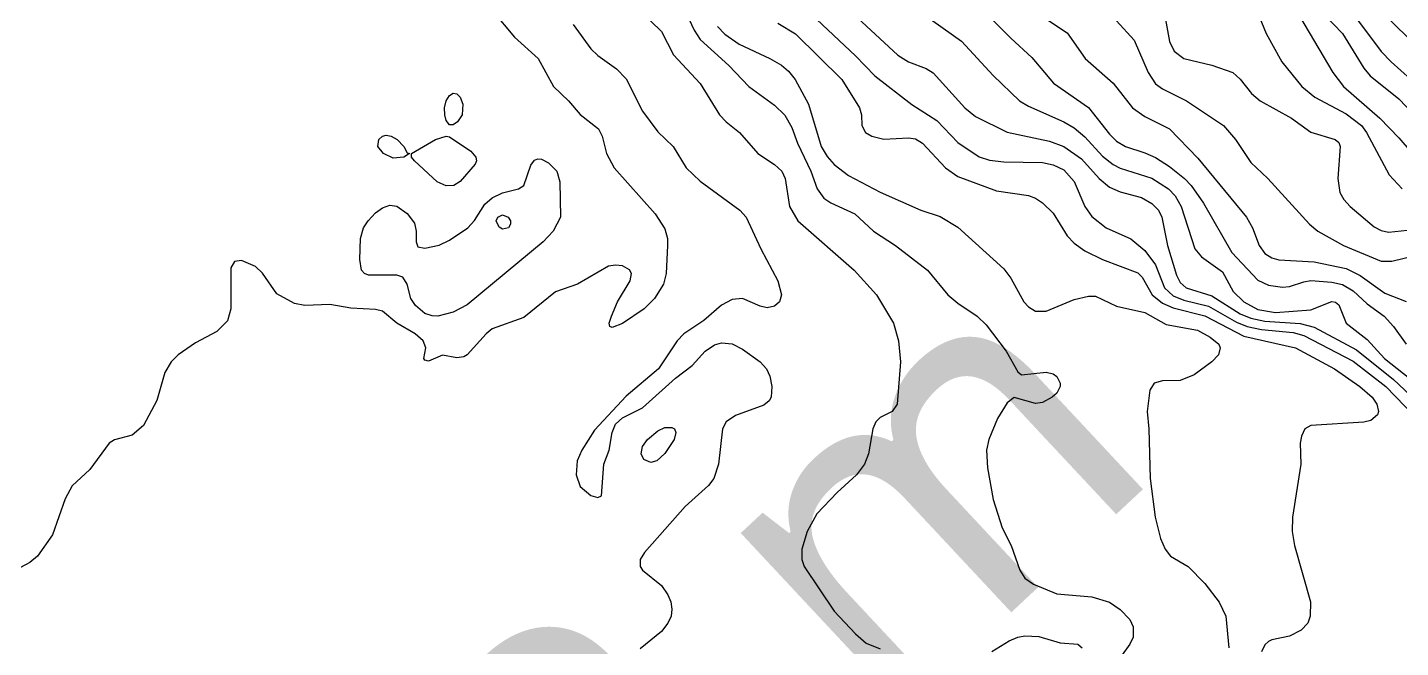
# Model space of a CAD drawing. Extents: x 474277 to 475042, y 254928 to 255625.
# Drawn here: x 474414.21 to 474444.05, y 255255.24 to 255268.71 of the extents above; entities that cross this region are included whole.
import ezdxf

# ---------------------------------------------------------------- set-up
doc = ezdxf.new("R2010")
doc.units = 0
doc.header["$MEASUREMENT"] = 0
doc.layers.add('BaseMapV2_DTM_export_MonNov09090547073261 — entities', color=1, linetype='CONTINUOUS')
doc.styles.get("Standard").update_dxf_attribs({"font": 'romans.shx'})

msp = doc.modelspace()

# ---------------------------------------------------------------- linework, layer by layer
at = {"layer": 'BaseMapV2_DTM_export_MonNov09090547073261 — entities', "color": 15, "linetype": 'Continuous', "true_color": 0xb7484b}
for points in [[(474434.583, 255269.476, 90), (474435.58, 255268.479, 90), (474436.04, 255268.061, 90), (474436.506, 255267.504, 90), (474437.267, 255266.975, 90), (474437.727, 255266.392, 90), (474437.88, 255266.242, 90), (474438.075, 255266.124, 90), (474438.494, 255265.992, 90), (474438.724, 255265.886, 90), (474439.03, 255265.689, 90), (474439.351, 255265.434, 90), (474439.502, 255265.281, 90), (474439.767, 255264.897, 90), (474440.38, 255263.824, 90), (474440.947, 255263.224, 90), (474441.177, 255263.113, 90), (474441.484, 255263.068, 90), (474441.637, 255263.082, 90), (474441.944, 255263.189, 90), (474442.097, 255263.212, 90), (474442.558, 255263.179, 90), (474442.788, 255263.127, 90), (474443.018, 255262.992, 90), (474443.324, 255262.711, 90), (474443.691, 255262.444, 90), (474443.898, 255262.214, 90), (474444.168, 255261.833, 90)], [(474424.309, 255269.081, 92.25), (474424.798, 255268.501, 92.25), (474425.31, 255268.041, 92.25), (474425.642, 255267.428, 92.25), (474425.972, 255267.121, 92.25), (474426.226, 255266.821, 92.25), (474426.62, 255266.507, 92.25), (474426.701, 255266.354, 92.25), (474426.798, 255265.971, 92.25), (474426.964, 255265.664, 92.25), (474427.852, 255264.667, 92.25), (474428.066, 255264.337, 92.25), (474428.119, 255264.131, 92.25), (474428.123, 255263.977, 92.25), (474428.095, 255263.364, 92.25), (474428.031, 255263.134, 92.25), (474427.839, 255262.827, 92.25), (474427.613, 255262.597, 92.25), (474427.146, 255262.279, 92.25), (474426.916, 255262.192, 92.25), (474426.869, 255262.214, 92.25), (474426.856, 255262.29, 92.25), (474426.902, 255262.444, 92.25), (474427.032, 255262.75, 92.25), (474427.308, 255263.21, 92.25), (474427.336, 255263.364, 92.25), (474427.299, 255263.446, 92.25), (474427.146, 255263.534, 92.25), (474426.992, 255263.551, 92.25), (474426.839, 255263.525, 92.25), (474426.163, 255263.134, 92.25), (474425.689, 255262.971, 92.25), (474424.999, 255262.41, 92.25), (474424.309, 255262.167, 92.25), (474424.18, 255262.06, 92.25), (474423.772, 255261.6, 92.25), (474423.695, 255261.556, 92.25), (474423.542, 255261.539, 92.25), (474423.235, 255261.594, 92.25), (474422.928, 255261.461, 92.25), (474422.852, 255261.483, 92.25), (474422.828, 255261.524, 92.25), (474422.868, 255261.754, 92.25), (474422.813, 255261.907, 92.25), (474422.64, 255262.06, 92.25), (474422.238, 255262.287, 92.25), (474421.932, 255262.552, 92.25), (474421.778, 255262.589, 92.25), (474421.242, 255262.611, 92.25), (474420.782, 255262.694, 92.25), (474420.245, 255262.672, 92.25), (474420.015, 255262.719, 92.25), (474419.631, 255262.927, 92.25), (474419.325, 255263.377, 92.25), (474419.171, 255263.517, 92.25), (474418.865, 255263.647, 92.25), (474418.711, 255263.63, 92.25), (474418.635, 255263.489, 92.25), (474418.635, 255262.597, 92.25), (474418.558, 255262.343, 92.25), (474418.328, 255262.111, 92.25), (474417.868, 255261.864, 92.25), (474417.489, 255261.6, 92.25), (474417.336, 255261.447, 92.25), (474417.203, 255261.217, 92.25), (474417.024, 255260.608, 92.25), (474416.738, 255260.067, 92.25), (474416.488, 255259.856, 92.25), (474416.104, 255259.754, 92.25), (474415.99, 255259.683, 92.25), (474415.568, 255259.111, 92.25), (474415.184, 255258.758, 92.25), (474415.031, 255258.473, 92.25), (474414.757, 255257.69, 92.25), (474414.432, 255257.23, 92.25), (474414.264, 255257.088, 92.25), (474413.957, 255256.921, 92.25)], [(474427.529, 255269.071, 91.75), (474427.989, 255268.625, 91.75), (474428.25, 255268.118, 91.75), (474428.833, 255267.498, 91.75), (474429.25, 255266.814, 91.75), (474429.395, 255266.661, 91.75), (474429.688, 255266.431, 91.75), (474430.084, 255265.971, 91.75), (474430.443, 255265.733, 91.75), (474430.603, 255265.587, 91.75), (474430.681, 255265.434, 91.75), (474430.773, 255264.821, 91.75), (474430.952, 255264.514, 91.75), (474432.175, 255263.44, 91.75), (474432.665, 255262.904, 91.75), (474433.029, 255262.29, 91.75), (474433.142, 255261.907, 91.75), (474433.184, 255261.447, 91.75), (474433.113, 255260.527, 91.75), (474433.006, 255260.373, 91.75), (474432.743, 255260.239, 91.75), (474432.647, 255260.143, 91.75), (474432.581, 255259.99, 91.75), (474432.488, 255259.453, 91.75), (474432.399, 255259.223, 91.75), (474432.231, 255258.993, 91.75), (474431.806, 255258.61, 91.75), (474431.366, 255258.15, 91.75), (474431.156, 255257.766, 91.75), (474431.038, 255257.383, 91.75), (474431.038, 255257.153, 91.75), (474431.088, 255257, 91.75), (474431.746, 255256.036, 91.75), (474432.206, 255255.539, 91.75), (474432.436, 255255.34, 91.75), (474432.743, 255255.218, 91.75)], [(474428.526, 255269.022, 91.5), (474428.7, 255268.654, 91.5), (474428.833, 255268.447, 91.5), (474429.452, 255267.888, 91.5), (474429.888, 255267.428, 91.5), (474430.443, 255267.026, 91.5), (474430.673, 255266.806, 91.5), (474430.826, 255266.541, 91.5), (474430.948, 255266.201, 91.5), (474431.238, 255265.587, 91.5), (474431.371, 255265.204, 91.5), (474431.516, 255265.003, 91.5), (474431.67, 255264.904, 91.5), (474432.194, 255264.667, 91.5), (474432.594, 255264.284, 91.5), (474433.074, 255263.977, 91.5), (474433.769, 255263.44, 91.5), (474434.209, 255262.904, 91.5), (474434.43, 255262.721, 91.5), (474434.849, 255262.444, 91.5), (474435.043, 255262.256, 91.5), (474435.483, 255261.677, 91.5), (474435.733, 255261.23, 91.5), (474435.81, 255261.168, 91.5), (474436.347, 255261.224, 91.5), (474436.5, 255261.185, 91.5), (474436.577, 255261.13, 91.5), (474436.652, 255260.987, 91.5), (474436.653, 255260.91, 91.5), (474436.577, 255260.765, 91.5), (474436.478, 255260.68, 91.5), (474436.27, 255260.568, 91.5), (474436.117, 255260.546, 91.5), (474435.657, 255260.676, 91.5), (474435.503, 255260.556, 91.5), (474435.289, 255260.22, 91.5), (474435.104, 255259.76, 91.5), (474435.05, 255259.53, 91.5), (474435.071, 255259.147, 91.5), (474435.196, 255258.456, 91.5), (474435.391, 255257.843, 91.5), (474435.588, 255257.46, 91.5), (474435.773, 255256.923, 91.5), (474435.887, 255256.752, 91.5), (474436.074, 255256.616, 91.5), (474436.577, 255256.407, 91.5), (474437.344, 255256.343, 91.5), (474437.727, 255256.23, 91.5), (474437.957, 255256.07, 91.5), (474438.167, 255255.85, 91.5), (474438.238, 255255.696, 91.5), (474438.237, 255255.466, 91.5), (474438.164, 255255.313, 91.5), (474437.727, 255254.699, 91.5)], [(474432.053, 255269.1, 90.5), (474433.126, 255268.109, 90.5), (474433.356, 255267.966, 90.5), (474433.74, 255267.82, 90.5), (474433.893, 255267.724, 90.5), (474434.583, 255266.969, 90.5), (474434.813, 255266.78, 90.5), (474435.503, 255266.435, 90.5), (474436.423, 255266.242, 90.5), (474436.73, 255266.127, 90.5), (474437.114, 255265.856, 90.5), (474437.497, 255265.43, 90.5), (474437.727, 255265.242, 90.5), (474437.957, 255265.143, 90.5), (474438.417, 255265.017, 90.5), (474438.647, 255264.891, 90.5), (474438.786, 255264.744, 90.5), (474438.865, 255264.591, 90.5), (474438.983, 255263.977, 90.5), (474439.184, 255263.329, 90.5), (474439.26, 255263.171, 90.5), (474439.388, 255263.057, 90.5), (474439.951, 255262.883, 90.5), (474440.564, 255262.495, 90.5), (474440.794, 255262.394, 90.5), (474441.101, 255262.33, 90.5), (474441.867, 255262.28, 90.5), (474442.174, 255262.205, 90.5), (474443.094, 255261.709, 90.5), (474443.893, 255261.063, 90.5), (474444.628, 255260.376, 90.5)], [(474433.663, 255269.012, 90.25), (474434.507, 255268.416, 90.25), (474435.197, 255267.671, 90.25), (474435.768, 255267.121, 90.25), (474435.963, 255267.002, 90.25), (474436.73, 255266.665, 90.25), (474436.96, 255266.533, 90.25), (474437.19, 255266.335, 90.25), (474437.574, 255265.918, 90.25), (474437.804, 255265.735, 90.25), (474437.957, 255265.657, 90.25), (474438.647, 255265.44, 90.25), (474439.01, 255265.204, 90.25), (474439.149, 255265.051, 90.25), (474439.279, 255264.821, 90.25), (474439.577, 255263.901, 90.25), (474439.721, 255263.731, 90.25), (474440.181, 255263.404, 90.25), (474440.414, 255262.98, 90.25), (474440.641, 255262.749, 90.25), (474440.947, 255262.584, 90.25), (474441.331, 255262.523, 90.25), (474442.097, 255262.579, 90.25), (474442.558, 255262.759, 90.25), (474442.634, 255262.744, 90.25), (474442.711, 255262.685, 90.25), (474442.867, 255262.29, 90.25), (474443.324, 255261.935, 90.25), (474443.702, 255261.524, 90.25), (474444.767, 255260.68, 90.25)], [(474436.117, 255269.048, 89.75), (474436.807, 255268.597, 89.75), (474437.197, 255268.041, 89.75), (474437.804, 255267.504, 89.75), (474438.225, 255266.968, 89.75), (474438.494, 255266.775, 89.75), (474439.03, 255266.511, 89.75), (474439.644, 255265.873, 89.75), (474440.698, 255264.591, 89.75), (474440.83, 255264.361, 89.75), (474440.975, 255263.977, 89.75), (474441.101, 255263.803, 89.75), (474441.254, 255263.711, 89.75), (474441.407, 255263.666, 89.75), (474442.174, 255263.623, 89.75), (474442.864, 255263.479, 89.75), (474443.171, 255263.323, 89.75), (474443.708, 255262.939, 89.75), (474444.168, 255262.76, 89.75)], [(474440.939, 255269.038, 89), (474441.127, 255268.578, 89), (474441.466, 255267.964, 89), (474441.903, 255267.428, 89), (474442.183, 255267.198, 89), (474442.864, 255266.836, 89), (474443.201, 255266.584, 89), (474443.312, 255266.431, 89), (474443.801, 255265.511, 89), (474444.082, 255265.204, 89)], [(474441.762, 255269.114, 88.75), (474442.574, 255267.734, 88.75), (474442.811, 255267.428, 88.75), (474443.602, 255266.738, 88.75), (474444.014, 255266.317, 88.75), (474444.507, 255265.741, 88.75)], [(474442.202, 255269.191, 88.5), (474442.789, 255268.578, 88.5), (474443.248, 255267.825, 88.5), (474443.386, 255267.658, 88.5), (474444.014, 255267.161, 88.5), (474444.935, 255266.192, 88.5)], [(474442.941, 255269.107, 88.25), (474443.631, 255268.193, 88.25), (474443.842, 255267.964, 88.25), (474444.474, 255267.4, 88.25)], [(474443.732, 255268.961, 88), (474444.398, 255268.304, 88)], [(474426.072, 255268.773, 92), (474426.456, 255268.251, 92), (474426.609, 255268.105, 92), (474427.011, 255267.811, 92), (474427.222, 255267.597, 92), (474427.576, 255266.891, 92), (474427.912, 255266.443, 92), (474428.243, 255266.124, 92), (474428.526, 255265.661, 92), (474428.833, 255265.375, 92), (474429.691, 255264.744, 92), (474429.83, 255264.591, 92), (474430.148, 255263.901, 92), (474430.522, 255263.21, 92), (474430.598, 255262.904, 92), (474430.556, 255262.75, 92), (474430.443, 255262.657, 92), (474430.289, 255262.624, 92), (474430.136, 255262.657, 92), (474429.753, 255262.822, 92), (474429.523, 255262.802, 92), (474429.293, 255262.683, 92), (474428.909, 255262.346, 92), (474428.473, 255262.06, 92), (474428.332, 255261.907, 92), (474427.929, 255261.294, 92), (474427.222, 255260.706, 92), (474426.532, 255259.962, 92), (474426.257, 255259.53, 92), (474426.159, 255259.3, 92), (474426.14, 255258.993, 92), (474426.226, 255258.738, 92), (474426.456, 255258.544, 92), (474426.609, 255258.505, 92), (474426.686, 255258.538, 92), (474426.74, 255259.223, 92), (474426.854, 255259.53, 92), (474426.919, 255259.913, 92), (474426.992, 255260.092, 92), (474427.146, 255260.231, 92), (474427.58, 255260.45, 92), (474428.296, 255261.096, 92), (474428.656, 255261.37, 92), (474428.941, 255261.677, 92), (474429.139, 255261.815, 92), (474429.293, 255261.864, 92), (474429.523, 255261.843, 92), (474429.753, 255261.723, 92), (474430.132, 255261.447, 92), (474430.27, 255261.294, 92), (474430.346, 255261.14, 92), (474430.386, 255260.91, 92), (474430.371, 255260.68, 92), (474430.331, 255260.603, 92), (474430.213, 255260.507, 92), (474429.599, 255260.282, 92), (474429.393, 255260.143, 92), (474429.317, 255259.99, 92), (474429.233, 255259.223, 92), (474429.13, 255258.917, 92), (474429.01, 255258.763, 92), (474428.504, 255258.303, 92), (474427.62, 255257.306, 92), (474427.527, 255257.153, 92), (474427.53, 255257, 92), (474427.579, 255256.923, 92), (474427.989, 255256.593, 92), (474428.132, 255256.386, 92), (474428.193, 255256.233, 92), (474428.216, 255256.08, 92), (474428.198, 255255.926, 92), (474428.129, 255255.773, 92), (474427.989, 255255.594, 92), (474427.529, 255255.218, 92)], [(474429.205, 255268.731, 91.25), (474429.369, 255268.566, 91.25), (474429.676, 255268.35, 91.25), (474430.346, 255268.041, 91.25), (474430.596, 255267.892, 91.25), (474430.749, 255267.763, 91.25), (474430.898, 255267.581, 91.25), (474431.188, 255267.044, 91.25), (474431.462, 255266.124, 91.25), (474431.593, 255265.907, 91.25), (474431.746, 255265.737, 91.25), (474432.053, 255265.499, 91.25), (474432.743, 255265.132, 91.25), (474433.626, 255264.744, 91.25), (474434.046, 255264.607, 91.25), (474434.43, 255264.377, 91.25), (474435.427, 255263.466, 91.25), (474435.58, 255263.265, 91.25), (474435.866, 255262.75, 91.25), (474435.963, 255262.644, 91.25), (474436.117, 255262.548, 91.25), (474436.347, 255262.55, 91.25), (474436.96, 255262.8, 91.25), (474437.267, 255262.876, 91.25), (474437.42, 255262.876, 91.25), (474437.88, 255262.66, 91.25), (474438.494, 255262.522, 91.25), (474438.954, 255262.262, 91.25), (474439.637, 255262.137, 91.25), (474439.913, 255261.984, 91.25), (474440.097, 255261.83, 91.25), (474440.131, 255261.754, 91.25), (474440.096, 255261.6, 91.25), (474439.951, 255261.447, 91.25), (474439.567, 255261.167, 91.25), (474439.26, 255261.043, 91.25), (474438.877, 255261.038, 91.25), (474438.692, 255260.987, 91.25), (474438.601, 255260.833, 91.25), (474438.54, 255260.373, 91.25), (474438.58, 255259.99, 91.25), (474438.608, 255258.917, 91.25), (474438.714, 255258.073, 91.25), (474438.83, 255257.613, 91.25), (474438.936, 255257.383, 91.25), (474439.052, 255257.23, 91.25), (474439.433, 255257, 91.25), (474439.797, 255256.634, 91.25), (474440.104, 255256.23, 91.25), (474440.252, 255255.926, 91.25), (474440.317, 255255.236, 91.25)], [(474430.519, 255268.803, 91), (474430.903, 255268.57, 91), (474431.912, 255267.581, 91), (474432.295, 255266.968, 91), (474432.337, 255266.814, 91), (474432.346, 255266.584, 91), (474432.424, 255266.431, 91), (474432.56, 255266.354, 91), (474432.82, 255266.282, 91), (474433.356, 255266.317, 91), (474433.51, 255266.292, 91), (474433.664, 255266.201, 91), (474434.161, 255265.664, 91), (474434.43, 255265.474, 91), (474435.273, 255265.163, 91), (474435.963, 255265.062, 91), (474436.117, 255265.007, 91), (474436.27, 255264.906, 91), (474436.5, 255264.678, 91), (474436.807, 255264.187, 91), (474436.96, 255264.024, 91), (474437.19, 255263.863, 91), (474437.574, 255263.669, 91), (474438.34, 255263.384, 91), (474438.438, 255263.287, 91), (474438.65, 255262.904, 91), (474438.877, 255262.721, 91), (474439.107, 255262.621, 91), (474439.797, 255262.451, 91), (474440.641, 255262.01, 91), (474441.766, 255261.754, 91), (474442.612, 255261.294, 91), (474443.164, 255260.91, 91), (474443.434, 255260.68, 91), (474443.533, 255260.527, 91), (474443.566, 255260.373, 91), (474443.545, 255260.297, 91), (474443.401, 255260.177, 91), (474443.248, 255260.135, 91), (474442.097, 255260.067, 91), (474441.968, 255259.99, 91), (474441.895, 255259.837, 91), (474441.869, 255259.683, 91), (474441.885, 255259.223, 91), (474441.7, 255258.073, 91), (474441.691, 255257.766, 91), (474441.742, 255257.46, 91), (474442.09, 255256.233, 91), (474442.083, 255255.926, 91), (474442.034, 255255.773, 91), (474441.891, 255255.619, 91), (474441.637, 255255.487, 91), (474441.254, 255255.414, 91), (474441.177, 255255.376, 91), (474441.101, 255255.299, 91), (474441.024, 255255.15, 91)], [(474431.367, 255268.884, 90.75), (474432.206, 255268.099, 90.75), (474432.625, 255267.658, 90.75), (474433.433, 255267.036, 90.75), (474433.97, 255266.689, 90.75), (474434.43, 255266.214, 90.75), (474434.89, 255265.902, 90.75), (474435.12, 255265.828, 90.75), (474435.427, 255265.792, 90.75), (474436.27, 255265.778, 90.75), (474436.5, 255265.73, 90.75), (474436.73, 255265.618, 90.75), (474436.96, 255265.368, 90.75), (474437.19, 255264.821, 90.75), (474437.344, 255264.603, 90.75), (474437.65, 255264.356, 90.75), (474438.187, 255264.122, 90.75), (474438.494, 255263.866, 90.75), (474438.724, 255263.558, 90.75), (474438.92, 255263.057, 90.75), (474439.107, 255262.881, 90.75), (474439.337, 255262.786, 90.75), (474439.874, 255262.66, 90.75), (474440.487, 255262.309, 90.75), (474440.717, 255262.218, 90.75), (474441.024, 255262.153, 90.75), (474441.714, 255262.085, 90.75), (474441.944, 255262.024, 90.75), (474443.018, 255261.46, 90.75), (474443.727, 255260.91, 90.75), (474444.551, 255260.058, 90.75)], [(474437.88, 255268.858, 89.5), (474438.264, 255268.435, 89.5), (474438.566, 255267.734, 89.5), (474438.724, 255267.49, 89.5), (474438.877, 255267.376, 89.5), (474439.396, 255267.121, 89.5), (474440.204, 255266.584, 89.5), (474440.463, 255266.277, 89.5), (474440.794, 255265.78, 89.5), (474441.162, 255265.434, 89.5), (474442.07, 255264.437, 89.5), (474442.255, 255264.284, 89.5), (474442.809, 255263.977, 89.5), (474443.631, 255263.633, 89.5), (474443.861, 255263.632, 89.5), (474444.398, 255263.769, 89.5)], [(474438.94, 255268.884, 89.25), (474439.03, 255268.406, 89.25), (474439.129, 255268.194, 89.25), (474439.337, 255268.04, 89.25), (474439.951, 255267.895, 89.25), (474440.404, 255267.734, 89.25), (474440.564, 255267.591, 89.25), (474440.811, 255267.274, 89.25), (474440.995, 255267.121, 89.25), (474441.678, 255266.738, 89.25), (474442.097, 255266.436, 89.25), (474442.629, 255266.277, 89.25), (474442.711, 255266.214, 89.25), (474442.74, 255266.124, 89.25), (474442.685, 255265.434, 89.25), (474442.732, 255265.127, 89.25), (474442.814, 255264.974, 89.25), (474442.952, 255264.821, 89.25), (474443.478, 255264.384, 89.25), (474443.631, 255264.302, 89.25), (474443.784, 255264.268, 89.25), (474444.474, 255264.341, 89.25)], [(474423.559, 255266.661, 92.5), (474423.465, 255266.596, 92.5), (474423.388, 255266.597, 92.5), (474423.312, 255266.694, 92.5), (474423.281, 255266.814, 92.5), (474423.277, 255266.968, 92.5), (474423.312, 255267.119, 92.5), (474423.388, 255267.237, 92.5), (474423.465, 255267.283, 92.5), (474423.542, 255267.273, 92.5), (474423.619, 255267.199, 92.5), (474423.673, 255267.044, 92.5), (474423.66, 255266.814, 92.5), (474423.559, 255266.661, 92.5)], [(474422.39, 255265.894, 92.5), (474422.162, 255265.87, 92.5), (474421.948, 255265.971, 92.5), (474421.83, 255266.124, 92.5), (474421.849, 255266.277, 92.5), (474421.932, 255266.352, 92.5), (474422.008, 255266.371, 92.5), (474422.12, 255266.354, 92.5), (474422.247, 255266.277, 92.5), (474422.391, 255266.124, 92.5), (474422.468, 255265.99, 92.5), (474422.512, 255265.971, 92.5), (474422.39, 255265.894, 92.5)], [(474423.479, 255265.281, 92.5), (474423.312, 255265.269, 92.5), (474423.118, 255265.357, 92.5), (474422.625, 255265.817, 92.5), (474422.557, 255265.894, 92.5), (474422.56, 255265.971, 92.5), (474423.082, 255266.276, 92.5), (474423.312, 255266.352, 92.5), (474423.388, 255266.338, 92.5), (474423.849, 255266.023, 92.5), (474423.96, 255265.894, 92.5), (474423.97, 255265.817, 92.5), (474423.94, 255265.741, 92.5), (474423.619, 255265.368, 92.5), (474423.479, 255265.281, 92.5)], [(474423.132, 255262.444, 92.5), (474423.005, 255262.446, 92.5), (474422.852, 255262.502, 92.5), (474422.647, 255262.674, 92.5), (474422.545, 255262.827, 92.5), (474422.468, 255263.137, 92.5), (474422.373, 255263.287, 92.5), (474422.238, 255263.335, 92.5), (474421.625, 255263.332, 92.5), (474421.54, 255263.364, 92.5), (474421.475, 255263.44, 92.5), (474421.434, 255263.67, 92.5), (474421.448, 255264.131, 92.5), (474421.518, 255264.361, 92.5), (474421.614, 255264.514, 92.5), (474421.778, 255264.684, 92.5), (474421.932, 255264.793, 92.5), (474422.085, 255264.849, 92.5), (474422.238, 255264.831, 92.5), (474422.468, 255264.668, 92.5), (474422.622, 255264.459, 92.5), (474422.662, 255264.284, 92.5), (474422.66, 255264.054, 92.5), (474422.698, 255263.948, 92.5), (474422.852, 255263.916, 92.5), (474423.158, 255263.985, 92.5), (474423.388, 255264.094, 92.5), (474423.783, 255264.361, 92.5), (474423.925, 255264.518, 92.5), (474424.155, 255264.87, 92.5), (474424.309, 255265.013, 92.5), (474424.539, 255265.117, 92.5), (474424.887, 255265.204, 92.5), (474424.998, 255265.281, 92.5), (474425.152, 255265.724, 92.5), (474425.229, 255265.831, 92.5), (474425.305, 255265.859, 92.5), (474425.382, 255265.849, 92.5), (474425.535, 255265.768, 92.5), (474425.715, 255265.587, 92.5), (474425.785, 255265.357, 92.5), (474425.798, 255264.591, 92.5), (474425.639, 255264.284, 92.5), (474425.42, 255264.054, 92.5), (474423.772, 255262.69, 92.5), (474423.465, 255262.526, 92.5), (474423.132, 255262.444, 92.5)], [(474424.667, 255264.361, 92.75), (474424.539, 255264.333, 92.75), (474424.462, 255264.375, 92.75), (474424.399, 255264.514, 92.75), (474424.433, 255264.591, 92.75), (474424.539, 255264.64, 92.75), (474424.658, 255264.591, 92.75), (474424.708, 255264.514, 92.75), (474424.713, 255264.437, 92.75), (474424.667, 255264.361, 92.75)], [(474427.888, 255259.3, 92.25), (474427.759, 255259.259, 92.25), (474427.606, 255259.325, 92.25), (474427.55, 255259.453, 92.25), (474427.581, 255259.607, 92.25), (474427.689, 255259.76, 92.25), (474427.912, 255259.951, 92.25), (474428.066, 255260.022, 92.25), (474428.219, 255260.024, 92.25), (474428.276, 255259.99, 92.25), (474428.305, 255259.913, 92.25), (474428.267, 255259.76, 92.25), (474428.066, 255259.455, 92.25), (474427.888, 255259.3, 92.25)], [(474435.17, 255255.159, 91.75), (474435.543, 255255.389, 91.75), (474435.733, 255255.471, 91.75), (474435.887, 255255.495, 91.75), (474436.193, 255255.481, 91.75), (474436.653, 255255.348, 91.75), (474437.037, 255255.317, 91.75), (474437.133, 255255.236, 91.75)]]:
    msp.add_polyline3d(points, dxfattribs=at)

# ---------------------------------------------------------------- texts
at = {"layer": 'BaseMapV2_DTM_export_MonNov09090547073261 — entities', "color": 250, "true_color": 0x323232, "insert": (474423.429, 255244.505), "char_height": 0.2, "width": 17.61571, "attachment_point": 7, "rotation": 43.066}
msp.add_mtext('\\fOpen Sans|i0|b0;\\H7.02279;92\\~m', dxfattribs=at)

doc.saveas('drawing.dxf')
